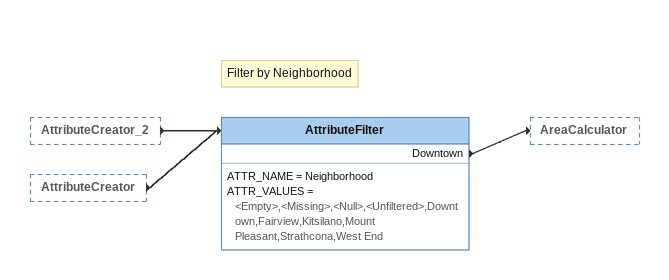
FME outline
AttributeCreator_2 [outside]
    -> AttributeFilter
AttributeCreator [outside]
    -> AttributeFilter
Note: Filter by Neighborhood
AttributeFilter
    ATTR_NAME = Neighborhood
    ATTR_VALUES = <Empty>,<Missing>,<Null>,<Unfiltered>,Downtown,Fairview,Kitsilano,Mount Pleasant,Strathcona,West End
    Downtown -> AreaCalculator
